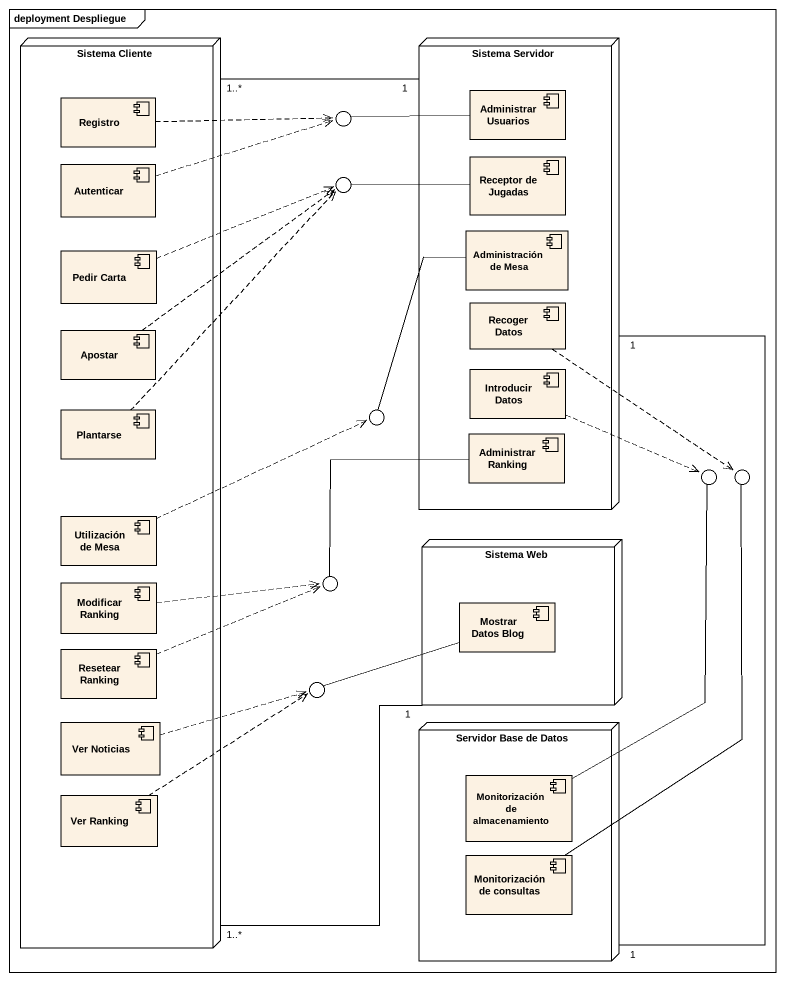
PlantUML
@startuml
mainframe deployment Despliegue
node "Sistema Cliente" as Sistema_Cliente {
  component Registro
  component Autenticar
  component "Pedir Carta" as Pedir_Carta
  component Apostar
  component Plantarse
  component "Utilización de Mesa" as Utilización_de_Mesa
  component "Modificar Ranking" as Modificar_Ranking
  component "Resetear Ranking" as Resetear_Ranking
  component "Ver Noticias" as Ver_Noticias
  component "Ver Ranking" as Ver_Ranking
}
node "Sistema Servidor" as Sistema_Servidor {
  component "Administrar Usuarios" as Administrar_Usuarios
  component "Receptor de Jugadas" as Receptor_de_Jugadas
  component "Administración de Mesa" as Administración_de_Mesa
  component "Recoger Datos" as Recoger_Datos
  component "Introducir Datos" as Introducir_Datos
  component "Administrar Ranking" as Administrar_Ranking
}
() " " as lollipop1
() " " as lollipop2
() " " as lollipop3
() " " as lollipop4
() " " as lollipop5
node "Sistema Web" as Sistema_Web {
  component "Mostrar Datos Blog" as Mostrar_Datos_Blog
}
() " " as lollipop6
() " " as lollipop7
node "Servidor Base de Datos" as Servidor_Base_de_Datos {
  component "Monitorización de almacenamiento" as Monitorización_de
  component "Monitorización de consultas" as Monitorización_de_consultas
}
Sistema_Cliente "1..*" -right- "1" Sistema_Servidor
Sistema_Cliente "1..*" -right- "1" Sistema_Web
Sistema_Servidor "1" -- "1" Servidor_Base_de_Datos
Registro .right.> lollipop1
Administrar_Usuarios -left- lollipop1
Autenticar .right.> lollipop1
Receptor_de_Jugadas -left- lollipop2
Pedir_Carta .right.> lollipop2
Administración_de_Mesa -- lollipop3
Apostar .up.> lollipop2
Recoger_Datos ..> lollipop5
Introducir_Datos .right.> lollipop4
Plantarse .up.> lollipop2
Administrar_Ranking -- lollipop6
Utilización_de_Mesa .right.> lollipop3
Modificar_Ranking .right.> lollipop6
Mostrar_Datos_Blog -left- lollipop7
Resetear_Ranking .right.> lollipop6
Ver_Noticias .right.> lollipop7
Ver_Ranking .up.> lollipop7
Monitorización_de -up- lollipop4
Monitorización_de_consultas -up- lollipop5
@enduml
